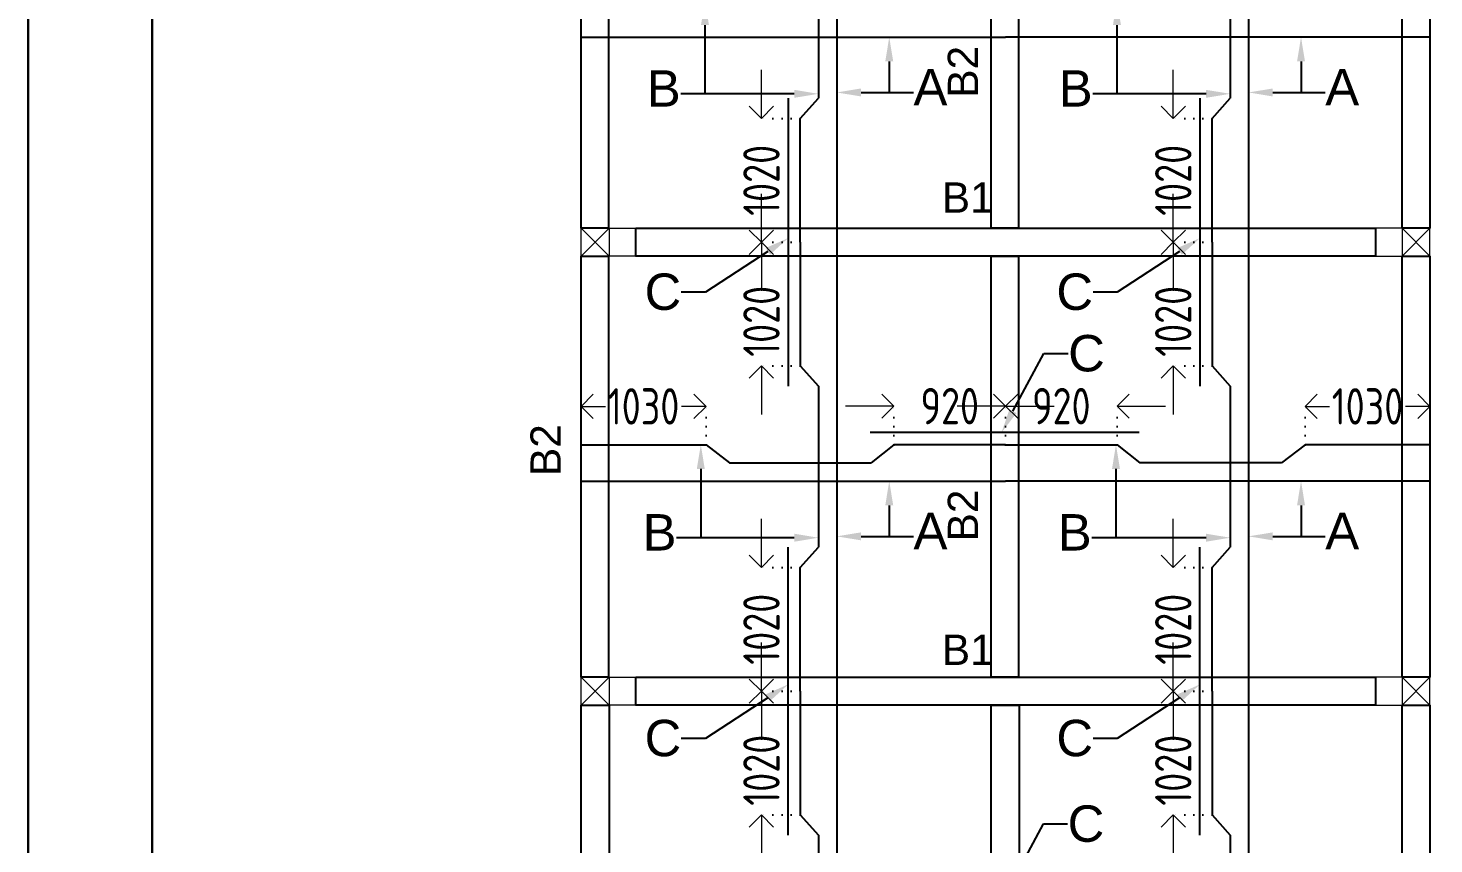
# Model space of a CAD drawing. Header units: inches. Extents: x -605 to 2991212, y -2872845 to 0.
# Drawn here: x 2800878 to 2812471, y -2121266 to -2114542 of the extents above; entities that cross this region are included whole.
import ezdxf
from ezdxf import colors
from ezdxf.entities.mleader import LeaderData, LeaderLine
from ezdxf.enums import TextEntityAlignment as Align
from ezdxf.math import Vec2, Vec3

# ---------------------------------------------------------------- set-up
doc = ezdxf.new("R2010")
doc.units = ezdxf.units.IN
doc.header["$LTSCALE"] = 600
doc.header["$MEASUREMENT"] = 0
doc.linetypes.add('DOT2', pattern=[0.125, 0, -0.125])
for name, color, linetype, lineweight in [('rDIMension', 1, 'Continuous', 18), ('rRCC 2', 40, 'Continuous', 15), ('rREINF 1', 1, 'Continuous', 25), ('rSHEET', 2, 'Continuous', 30)]:
    doc.layers.add(name, color=color, linetype=linetype, lineweight=lineweight)
doc.styles.add('DIM', font='geniso.shx', dxfattribs={"width": 0.85})
doc.styles.get("Standard").update_dxf_attribs({"font": 'arial.ttf'})
doc.dimstyles.new('ST-100', dxfattribs={"dimscale": 100, "dimtxt": 2.5, "dimasz": 2, "dimexe": 0.18, "dimexo": 0.0625, "dimgap": 0.2, "dimtad": 0, "dimdec": 0, "dimzin": 0, "dimdsep": 46, "dimtxsty": 'DIM', "dimblk": 'OPEN90', "dimcen": 0.09, "dimclrd": 256, "dimclrt": 7, "dimadec": 0, "dimazin": 0, "dimtfac": 1, "dimtdec": 0, "dimtofl": 0, "dimtmove": 0, "dimatfit": 3, "dimldrblk": 'OPEN90', "dimfxl": 1, "dimtolj": 1, "dimtzin": 0, "dimlwd": -1, "dimarcsym": 0})

# ---------------------------------------------------------------- blocks, each defined once
blk = doc.blocks.new('_Open90')
at = {"color": 0, "linetype": 'ByBlock', "lineweight": -2}
for p, q in [((0, 0), (-1, 0)), ((-0.5, 0.5), (0, 0)), ((0, 0), (-0.5, -0.5))]:
    blk.add_line(p, q, dxfattribs=at)
blk = doc.blocks.new('*D115')
at = {"layer": 'Defpoints', "color": 0, "linetype": 'ByBlock', "transparency": 16777216}
for p in [(2806469, -2117660), (2805439, -2117976), (2806469, -2117976)]:
    blk.add_point(p, dxfattribs=at)
at = {"layer": 'rDIMension', "color": 0, "linetype": 'DOT2', "lineweight": -2, "transparency": 16777216}
for p, q in [((2805439, -2117976), (2805439, -2117660)), ((2806469, -2117976), (2806469, -2117660))]:
    blk.add_line(p, q, dxfattribs=at)
at = {"layer": 'rDIMension', "transparency": 16777216}
for p, q in [((2805639, -2117660), (2805641, -2117660)), ((2806269, -2117660), (2806267, -2117660))]:
    blk.add_line(p, q, dxfattribs=at)
at = {"layer": 'rDIMension', "linetype": 'ByBlock', "transparency": 16777216, "xscale": 200, "yscale": 200, "zscale": 200, "rotation": 180}
blk.add_blockref('_Open90', (2805439, -2117660), dxfattribs=at)
at = {"layer": 'rDIMension', "linetype": 'ByBlock', "transparency": 16777216, "xscale": 200, "yscale": 200, "zscale": 200}
blk.add_blockref('_Open90', (2806469, -2117660), dxfattribs=at)
at = {"layer": 'rDIMension', "color": 7, "linetype": 'ByBlock', "transparency": 16777216, "insert": (2805954, -2117660), "char_height": 300, "attachment_point": 5, "style": 'DIM'}
blk.add_mtext('\\A1;1030', dxfattribs=at)
blk = doc.blocks.new('*D116')
at = {"layer": 'Defpoints', "color": 0, "linetype": 'ByBlock', "transparency": 16777216}
for p in [(2808939, -2117658), (2808019, -2117976), (2808939, -2117976)]:
    blk.add_point(p, dxfattribs=at)
at = {"layer": 'rDIMension', "transparency": 16777216}
for p, q in [((2807819, -2117658), (2807619, -2117658)), ((2809139, -2117658), (2809339, -2117658))]:
    blk.add_line(p, q, dxfattribs=at)
at = {"layer": 'rDIMension', "color": 0, "linetype": 'DOT2', "lineweight": -2, "transparency": 16777216}
for p, q in [((2808019, -2117976), (2808019, -2117658)), ((2808939, -2117976), (2808939, -2117658))]:
    blk.add_line(p, q, dxfattribs=at)
at = {"layer": 'rDIMension', "linetype": 'ByBlock', "transparency": 16777216, "xscale": 200, "yscale": 200, "zscale": 200}
blk.add_blockref('_Open90', (2808019, -2117658), dxfattribs=at)
at = {"layer": 'rDIMension', "linetype": 'ByBlock', "transparency": 16777216, "xscale": 200, "yscale": 200, "zscale": 200, "rotation": 180}
blk.add_blockref('_Open90', (2808939, -2117658), dxfattribs=at)
at = {"layer": 'rDIMension', "color": 7, "linetype": 'ByBlock', "transparency": 16777216, "insert": (2808479, -2117658), "char_height": 300, "attachment_point": 5, "style": 'DIM'}
blk.add_mtext('\\A1;920', dxfattribs=at)
blk = doc.blocks.new('*D117')
at = {"layer": 'Defpoints', "color": 0, "linetype": 'ByBlock', "transparency": 16777216}
for p in [(2811409, -2117660), (2811409, -2117976), (2812439, -2117976)]:
    blk.add_point(p, dxfattribs=at)
at = {"layer": 'rDIMension', "color": 0, "linetype": 'DOT2', "lineweight": -2, "transparency": 16777216}
for p, q in [((2811409, -2117976), (2811409, -2117660)), ((2812439, -2117976), (2812439, -2117660))]:
    blk.add_line(p, q, dxfattribs=at)
at = {"layer": 'rDIMension', "transparency": 16777216}
for p, q in [((2811609, -2117660), (2811611, -2117660)), ((2812239, -2117660), (2812237, -2117660))]:
    blk.add_line(p, q, dxfattribs=at)
at = {"layer": 'rDIMension', "linetype": 'ByBlock', "transparency": 16777216, "xscale": 200, "yscale": 200, "zscale": 200, "rotation": 180}
blk.add_blockref('_Open90', (2811409, -2117660), dxfattribs=at)
at = {"layer": 'rDIMension', "linetype": 'ByBlock', "transparency": 16777216, "xscale": 200, "yscale": 200, "zscale": 200}
blk.add_blockref('_Open90', (2812439, -2117660), dxfattribs=at)
at = {"layer": 'rDIMension', "color": 7, "linetype": 'ByBlock', "transparency": 16777216, "insert": (2811924, -2117660), "char_height": 300, "attachment_point": 5, "style": 'DIM'}
blk.add_mtext('\\A1;1030', dxfattribs=at)
blk = doc.blocks.new('*D118')
at = {"layer": 'Defpoints', "color": 0, "linetype": 'ByBlock', "transparency": 16777216}
for p in [(2808939, -2117658), (2808939, -2117976), (2809859, -2117976)]:
    blk.add_point(p, dxfattribs=at)
at = {"layer": 'rDIMension', "transparency": 16777216}
for p, q in [((2808739, -2117658), (2808539, -2117658)), ((2810059, -2117658), (2810259, -2117658))]:
    blk.add_line(p, q, dxfattribs=at)
at = {"layer": 'rDIMension', "color": 0, "linetype": 'DOT2', "lineweight": -2, "transparency": 16777216}
for p, q in [((2808939, -2117976), (2808939, -2117658)), ((2809859, -2117976), (2809859, -2117658))]:
    blk.add_line(p, q, dxfattribs=at)
at = {"layer": 'rDIMension', "linetype": 'ByBlock', "transparency": 16777216, "xscale": 200, "yscale": 200, "zscale": 200}
blk.add_blockref('_Open90', (2808939, -2117658), dxfattribs=at)
at = {"layer": 'rDIMension', "linetype": 'ByBlock', "transparency": 16777216, "xscale": 200, "yscale": 200, "zscale": 200, "rotation": 180}
blk.add_blockref('_Open90', (2809859, -2117658), dxfattribs=at)
at = {"layer": 'rDIMension', "color": 7, "linetype": 'ByBlock', "transparency": 16777216, "insert": (2809399, -2117658), "char_height": 300, "attachment_point": 5, "style": 'DIM'}
blk.add_mtext('\\A1;920', dxfattribs=at)
blk = doc.blocks.new('*D144')
at = {"layer": 'Defpoints', "color": 0, "linetype": 'ByBlock', "transparency": 16777216}
for p in [(2807246, -2115287), (2806926, -2116307), (2807246, -2116307)]:
    blk.add_point(p, dxfattribs=at)
at = {"layer": 'rDIMension', "transparency": 16777216}
for p, q in [((2806926, -2115087), (2806926, -2114887)), ((2806926, -2116507), (2806926, -2116707))]:
    blk.add_line(p, q, dxfattribs=at)
at = {"layer": 'rDIMension', "color": 0, "linetype": 'DOT2', "lineweight": -2, "transparency": 16777216}
for p, q in [((2807246, -2115287), (2806926, -2115287)), ((2807246, -2116307), (2806926, -2116307))]:
    blk.add_line(p, q, dxfattribs=at)
at = {"layer": 'rDIMension', "linetype": 'ByBlock', "transparency": 16777216, "xscale": 200, "yscale": 200, "zscale": 200}
for p, rotation in [((2806926, -2115287), 270), ((2806926, -2116307), 90)]:
    blk.add_blockref('_Open90', p, dxfattribs=dict(at, rotation=rotation))
at = {"layer": 'rDIMension', "color": 7, "linetype": 'ByBlock', "transparency": 16777216, "insert": (2806926, -2115797), "char_height": 300, "attachment_point": 5, "rotation": 90, "style": 'DIM'}
blk.add_mtext('\\A1;1020', dxfattribs=at)
blk = doc.blocks.new('*D146')
at = {"layer": 'Defpoints', "color": 0, "linetype": 'ByBlock', "transparency": 16777216}
for p in [(2810642, -2115287), (2810322, -2116307), (2810642, -2116307)]:
    blk.add_point(p, dxfattribs=at)
at = {"layer": 'rDIMension', "transparency": 16777216}
for p, q in [((2810322, -2115087), (2810322, -2114887)), ((2810322, -2116507), (2810322, -2116707))]:
    blk.add_line(p, q, dxfattribs=at)
at = {"layer": 'rDIMension', "color": 0, "linetype": 'DOT2', "lineweight": -2, "transparency": 16777216}
for p, q in [((2810642, -2115287), (2810322, -2115287)), ((2810642, -2116307), (2810322, -2116307))]:
    blk.add_line(p, q, dxfattribs=at)
at = {"layer": 'rDIMension', "linetype": 'ByBlock', "transparency": 16777216, "xscale": 200, "yscale": 200, "zscale": 200}
for p, rotation in [((2810322, -2115287), 270), ((2810322, -2116307), 90)]:
    blk.add_blockref('_Open90', p, dxfattribs=dict(at, rotation=rotation))
at = {"layer": 'rDIMension', "color": 7, "linetype": 'ByBlock', "transparency": 16777216, "insert": (2810322, -2115797), "char_height": 300, "attachment_point": 5, "rotation": 90, "style": 'DIM'}
blk.add_mtext('\\A1;1020', dxfattribs=at)
blk = doc.blocks.new('*D147')
at = {"layer": 'Defpoints', "color": 0, "linetype": 'ByBlock', "transparency": 16777216}
for p in [(2806926, -2116307), (2807246, -2116307), (2807246, -2117327)]:
    blk.add_point(p, dxfattribs=at)
at = {"layer": 'rDIMension', "transparency": 16777216}
for p, q in [((2806926, -2116107), (2806926, -2115907)), ((2806926, -2117527), (2806926, -2117727))]:
    blk.add_line(p, q, dxfattribs=at)
at = {"layer": 'rDIMension', "color": 0, "linetype": 'DOT2', "lineweight": -2, "transparency": 16777216}
for p, q in [((2807246, -2116307), (2806926, -2116307)), ((2807246, -2117327), (2806926, -2117327))]:
    blk.add_line(p, q, dxfattribs=at)
at = {"layer": 'rDIMension', "linetype": 'ByBlock', "transparency": 16777216, "xscale": 200, "yscale": 200, "zscale": 200}
for p, rotation in [((2806926, -2116307), 270), ((2806926, -2117327), 90)]:
    blk.add_blockref('_Open90', p, dxfattribs=dict(at, rotation=rotation))
at = {"layer": 'rDIMension', "color": 7, "linetype": 'ByBlock', "transparency": 16777216, "insert": (2806926, -2116959), "char_height": 300, "attachment_point": 5, "rotation": 90, "style": 'DIM'}
blk.add_mtext('\\A1;1020', dxfattribs=at)
blk = doc.blocks.new('*D148')
at = {"layer": 'Defpoints', "color": 0, "linetype": 'ByBlock', "transparency": 16777216}
for p in [(2807246, -2118987), (2806926, -2120007), (2807246, -2120007)]:
    blk.add_point(p, dxfattribs=at)
at = {"layer": 'rDIMension', "transparency": 16777216}
for p, q in [((2806926, -2118787), (2806926, -2118587)), ((2806926, -2120207), (2806926, -2120407))]:
    blk.add_line(p, q, dxfattribs=at)
at = {"layer": 'rDIMension', "color": 0, "linetype": 'DOT2', "lineweight": -2, "transparency": 16777216}
for p, q in [((2807246, -2118987), (2806926, -2118987)), ((2807246, -2120007), (2806926, -2120007))]:
    blk.add_line(p, q, dxfattribs=at)
at = {"layer": 'rDIMension', "linetype": 'ByBlock', "transparency": 16777216, "xscale": 200, "yscale": 200, "zscale": 200}
for p, rotation in [((2806926, -2118987), 270), ((2806926, -2120007), 90)]:
    blk.add_blockref('_Open90', p, dxfattribs=dict(at, rotation=rotation))
at = {"layer": 'rDIMension', "color": 7, "linetype": 'ByBlock', "transparency": 16777216, "insert": (2806926, -2119497), "char_height": 300, "attachment_point": 5, "rotation": 90, "style": 'DIM'}
blk.add_mtext('\\A1;1020', dxfattribs=at)
blk = doc.blocks.new('*D149')
at = {"layer": 'Defpoints', "color": 0, "linetype": 'ByBlock', "transparency": 16777216}
for p in [(2810322, -2116307), (2810642, -2116307), (2810642, -2117327)]:
    blk.add_point(p, dxfattribs=at)
at = {"layer": 'rDIMension', "transparency": 16777216}
for p, q in [((2810322, -2116107), (2810322, -2115907)), ((2810322, -2117527), (2810322, -2117727))]:
    blk.add_line(p, q, dxfattribs=at)
at = {"layer": 'rDIMension', "color": 0, "linetype": 'DOT2', "lineweight": -2, "transparency": 16777216}
for p, q in [((2810642, -2116307), (2810322, -2116307)), ((2810642, -2117327), (2810322, -2117327))]:
    blk.add_line(p, q, dxfattribs=at)
at = {"layer": 'rDIMension', "linetype": 'ByBlock', "transparency": 16777216, "xscale": 200, "yscale": 200, "zscale": 200}
for p, rotation in [((2810322, -2116307), 270), ((2810322, -2117327), 90)]:
    blk.add_blockref('_Open90', p, dxfattribs=dict(at, rotation=rotation))
at = {"layer": 'rDIMension', "color": 7, "linetype": 'ByBlock', "transparency": 16777216, "insert": (2810322, -2116959), "char_height": 300, "attachment_point": 5, "rotation": 90, "style": 'DIM'}
blk.add_mtext('\\A1;1020', dxfattribs=at)
blk = doc.blocks.new('*D150')
at = {"layer": 'Defpoints', "color": 0, "linetype": 'ByBlock', "transparency": 16777216}
for p in [(2810642, -2118987), (2810322, -2120007), (2810642, -2120007)]:
    blk.add_point(p, dxfattribs=at)
at = {"layer": 'rDIMension', "transparency": 16777216}
for p, q in [((2810322, -2118787), (2810322, -2118587)), ((2810322, -2120207), (2810322, -2120407))]:
    blk.add_line(p, q, dxfattribs=at)
at = {"layer": 'rDIMension', "color": 0, "linetype": 'DOT2', "lineweight": -2, "transparency": 16777216}
for p, q in [((2810642, -2118987), (2810322, -2118987)), ((2810642, -2120007), (2810322, -2120007))]:
    blk.add_line(p, q, dxfattribs=at)
at = {"layer": 'rDIMension', "linetype": 'ByBlock', "transparency": 16777216, "xscale": 200, "yscale": 200, "zscale": 200}
for p, rotation in [((2810322, -2118987), 270), ((2810322, -2120007), 90)]:
    blk.add_blockref('_Open90', p, dxfattribs=dict(at, rotation=rotation))
at = {"layer": 'rDIMension', "color": 7, "linetype": 'ByBlock', "transparency": 16777216, "insert": (2810322, -2119497), "char_height": 300, "attachment_point": 5, "rotation": 90, "style": 'DIM'}
blk.add_mtext('\\A1;1020', dxfattribs=at)
blk = doc.blocks.new('*D151')
at = {"layer": 'Defpoints', "color": 0, "linetype": 'ByBlock', "transparency": 16777216}
for p in [(2806926, -2120007), (2807246, -2120007), (2807246, -2121027)]:
    blk.add_point(p, dxfattribs=at)
at = {"layer": 'rDIMension', "transparency": 16777216}
for p, q in [((2806926, -2119807), (2806926, -2119607)), ((2806926, -2121227), (2806926, -2121427))]:
    blk.add_line(p, q, dxfattribs=at)
at = {"layer": 'rDIMension', "color": 0, "linetype": 'DOT2', "lineweight": -2, "transparency": 16777216}
for p, q in [((2807246, -2120007), (2806926, -2120007)), ((2807246, -2121027), (2806926, -2121027))]:
    blk.add_line(p, q, dxfattribs=at)
at = {"layer": 'rDIMension', "linetype": 'ByBlock', "transparency": 16777216, "xscale": 200, "yscale": 200, "zscale": 200}
for p, rotation in [((2806926, -2120007), 270), ((2806926, -2121027), 90)]:
    blk.add_blockref('_Open90', p, dxfattribs=dict(at, rotation=rotation))
at = {"layer": 'rDIMension', "color": 7, "linetype": 'ByBlock', "transparency": 16777216, "insert": (2806926, -2120659), "char_height": 300, "attachment_point": 5, "rotation": 90, "style": 'DIM'}
blk.add_mtext('\\A1;1020', dxfattribs=at)
blk = doc.blocks.new('*D153')
at = {"layer": 'Defpoints', "color": 0, "linetype": 'ByBlock', "transparency": 16777216}
for p in [(2810322, -2120007), (2810642, -2120007), (2810642, -2121027)]:
    blk.add_point(p, dxfattribs=at)
at = {"layer": 'rDIMension', "transparency": 16777216}
for p, q in [((2810322, -2119807), (2810322, -2119607)), ((2810322, -2121227), (2810322, -2121427))]:
    blk.add_line(p, q, dxfattribs=at)
at = {"layer": 'rDIMension', "color": 0, "linetype": 'DOT2', "lineweight": -2, "transparency": 16777216}
for p, q in [((2810642, -2120007), (2810322, -2120007)), ((2810642, -2121027), (2810322, -2121027))]:
    blk.add_line(p, q, dxfattribs=at)
at = {"layer": 'rDIMension', "linetype": 'ByBlock', "transparency": 16777216, "xscale": 200, "yscale": 200, "zscale": 200}
for p, rotation in [((2810322, -2120007), 270), ((2810322, -2121027), 90)]:
    blk.add_blockref('_Open90', p, dxfattribs=dict(at, rotation=rotation))
at = {"layer": 'rDIMension', "color": 7, "linetype": 'ByBlock', "transparency": 16777216, "insert": (2810322, -2120659), "char_height": 300, "attachment_point": 5, "rotation": 90, "style": 'DIM'}
blk.add_mtext('\\A1;1020', dxfattribs=at)

msp = doc.modelspace()

# ---------------------------------------------------------------- linework, layer by layer
at = {"color": 4, "linetype": 'ByBlock'}
for points in [[(2807546.4, -2112606.9), (2807546.4, -2116306.9)], [(2810942.2, -2112606.9), (2810942.2, -2116306.9)], [(2807396.4, -2113793.8), (2807396.4, -2115120.1)], [(2810792.2, -2113793.8), (2810792.2, -2115120.1)], [(2805438.9, -2114617.5), (2808938.9, -2114617.5)], [(2812438.9, -2114617.5), (2808938.9, -2114617.5)], [(2807146.4, -2115120.1), (2807146.4, -2117493.8)], [(2807246.4, -2116306.9), (2807246.4, -2115286.9), (2807396.4, -2115120.1)], [(2810542.2, -2115120.1), (2810542.2, -2117493.8)], [(2810642.2, -2116306.9), (2810642.2, -2115286.9), (2810792.2, -2115120.1)], [(2807246.4, -2116306.9), (2807246.4, -2117326.9), (2807396.4, -2117493.8)], [(2807546.4, -2116306.9), (2807546.4, -2120006.9)], [(2810642.2, -2116306.9), (2810642.2, -2117326.9), (2810792.2, -2117493.8)], [(2810942.2, -2116306.9), (2810942.2, -2120006.9)], [(2807396.4, -2117493.8), (2807396.4, -2118820.1)], [(2810792.2, -2117493.8), (2810792.2, -2118820.1)], [(2810039.9, -2117876.1), (2807823.4, -2117876.1)], [(2805438.9, -2117976.1), (2806468.9, -2117976.1), (2806662.1, -2118126.1)], [(2808938.9, -2117976.1), (2808018.9, -2117976.1), (2807830.6, -2118126.1)], [(2808938.9, -2117976.1), (2809858.9, -2117976.1), (2810047.1, -2118126.1)], [(2812438.9, -2117976.1), (2811408.9, -2117976.1), (2811215.6, -2118126.1)], [(2806662.1, -2118126.1), (2807830.6, -2118126.1)], [(2811215.6, -2118126.1), (2810047.1, -2118126.1)], [(2805438.9, -2118276.1), (2808938.9, -2118276.1)], [(2812438.9, -2118276.1), (2808938.9, -2118276.1)], [(2807146.4, -2121193.8), (2807146.4, -2118820.1)], [(2807246.4, -2120006.9), (2807246.4, -2118986.9), (2807396.4, -2118820.1)], [(2810542.2, -2121193.8), (2810542.2, -2118820.1)], [(2810642.2, -2120006.9), (2810642.2, -2118986.9), (2810792.2, -2118820.1)], [(2807246.4, -2120006.9), (2807246.4, -2121026.9), (2807396.4, -2121193.8)], [(2807546.4, -2120006.9), (2807546.4, -2123706.9)], [(2810642.2, -2120006.9), (2810642.2, -2121026.9), (2810792.2, -2121193.8)], [(2810942.2, -2120006.9), (2810942.2, -2123706.9)], [(2807396.4, -2121193.8), (2807396.4, -2122520.1)], [(2810792.2, -2121193.8), (2810792.2, -2122520.1)]]:
    msp.add_lwpolyline(points, dxfattribs=at)
at = {"color": 1, "linetype": 'ByBlock'}
for points in [[(2805438.9, -2112721.9), (2805663.9, -2112721.9), (2805663.9, -2116191.9), (2805438.9, -2116191.9)], [(2808821.7, -2112721.9), (2809046.7, -2112721.9), (2809046.7, -2116191.9), (2808821.7, -2116191.9)], [(2812208.9, -2112721.9), (2812438.9, -2112721.9), (2812438.9, -2116191.9), (2812208.9, -2116191.9)], [(2805888.9, -2116191.9), (2811988.9, -2116191.9), (2811988.9, -2116421.9), (2805888.9, -2116421.9)], [(2805438.9, -2116421.9), (2805663.9, -2116421.9), (2805663.9, -2119891.9), (2805438.9, -2119891.9)], [(2808821.7, -2116421.9), (2809046.7, -2116421.9), (2809046.7, -2119891.9), (2808821.7, -2119891.9)], [(2812208.9, -2116421.9), (2812438.9, -2116421.9), (2812438.9, -2119891.9), (2812208.9, -2119891.9)], [(2805888.9, -2119891.9), (2811988.9, -2119891.9), (2811988.9, -2120121.9), (2805888.9, -2120121.9)], [(2805438.9, -2120121.9), (2805668.9, -2120121.9), (2805668.9, -2123591.9), (2805438.9, -2123591.9)], [(2808821.7, -2120121.9), (2809051.7, -2120121.9), (2809051.7, -2123591.9), (2808821.7, -2123591.9)], [(2812208.9, -2120121.9), (2812438.9, -2120121.9), (2812438.9, -2123591.9), (2812208.9, -2123591.9)]]:
    msp.add_lwpolyline(points, close=True, dxfattribs=at)
at = {"layer": 'rRCC 2', "color": 6}
for p, q in [((2805438.9, -2116191.9), (2805668.9, -2116421.9)), ((2805438.9, -2116421.9), (2805668.9, -2116191.9)), ((2812438.9, -2116191.9), (2812208.9, -2116421.9)), ((2812438.9, -2116421.9), (2812208.9, -2116191.9)), ((2805438.9, -2119891.9), (2805668.9, -2120121.9)), ((2805438.9, -2120121.9), (2805668.9, -2119891.9)), ((2812438.9, -2119891.9), (2812208.9, -2120121.9)), ((2812438.9, -2120121.9), (2812208.9, -2119891.9))]:
    msp.add_line(p, q, dxfattribs=at)
for points in [[(2805438.9, -2116421.9), (2805438.9, -2116191.9), (2805888.9, -2116191.9), (2805888.9, -2116421.9)], [(2805438.9, -2116191.9), (2805668.9, -2116191.9), (2805668.9, -2116421.9), (2805438.9, -2116421.9)], [(2812438.9, -2116421.9), (2812438.9, -2116191.9), (2811988.9, -2116191.9), (2811988.9, -2116421.9)], [(2812438.9, -2116191.9), (2812208.9, -2116191.9), (2812208.9, -2116421.9), (2812438.9, -2116421.9)], [(2805438.9, -2120121.9), (2805438.9, -2119891.9), (2805888.9, -2119891.9), (2805888.9, -2120121.9)], [(2805438.9, -2119891.9), (2805668.9, -2119891.9), (2805668.9, -2120121.9), (2805438.9, -2120121.9)], [(2812438.9, -2120121.9), (2812438.9, -2119891.9), (2811988.9, -2119891.9), (2811988.9, -2120121.9)], [(2812438.9, -2119891.9), (2812208.9, -2119891.9), (2812208.9, -2120121.9), (2812438.9, -2120121.9)]]:
    msp.add_lwpolyline(points, close=True, dxfattribs=at)
at = {"layer": 'rSHEET'}
msp.add_lwpolyline([(2877048.1, -2153550.4), (2877048.1, -2045824.8), (2800878.4, -2045824.8), (2800878.4, -2153550.4)], close=True, dxfattribs=at)
msp.add_lwpolyline([(2876024.1, -2151755), (2876024.1, -2047620.3, 0.4142136), (2875254.6, -2046850.8), (2802671.9, -2046850.8, 0.4142136), (2801902.5, -2047620.3), (2801902.5, -2151755, 0.4142136), (2802671.9, -2152524.4), (2875254.6, -2152524.4, 0.4142136)], format="xyb", close=True, dxfattribs=at)

# ---------------------------------------------------------------- texts
at = {"layer": 'rRCC 2'}
for p in [(2808587.5, -2114902.2), (2805146.2, -2118020.6), (2808587.5, -2118559.5)]:
    msp.add_text('B2', height=250, rotation=90, dxfattribs=at).set_placement(p, align=Align.MIDDLE_CENTER)
for p in [(2808627.5, -2115939), (2808627.5, -2119666.3)]:
    msp.add_text('B1', height=250, dxfattribs=at).set_placement(p, align=Align.MIDDLE_CENTER)

# ---------------------------------------------------------------- dimensions: what is measured, and where the dimension line sits
at = {"layer": 'rDIMension', "color": 1, "linetype": 'ByBlock'}
for base, p1, p2, angle, picture, middle in [((2806925.7, -2116306.9), (2807246.4, -2115286.9), (2807246.4, -2116306.9), 90, '*D144', (2806925.7, -2115796.9)), ((2810321.5, -2116306.9), (2810642.2, -2115286.9), (2810642.2, -2116306.9), 90, '*D146', (2810321.5, -2115796.9)), ((2808938.9, -2117657.7), (2809858.9, -2117976.1), (2808938.9, -2117976.1), 180, '*D118', (2809398.9, -2117657.7)), ((2806925.7, -2120006.9), (2807246.4, -2118986.9), (2807246.4, -2120006.9), 90, '*D148', (2806925.7, -2119496.9)), ((2810321.5, -2120006.9), (2810642.2, -2118986.9), (2810642.2, -2120006.9), 90, '*D150', (2810321.5, -2119496.9))]:
    dim = msp.add_linear_dim(base=base, p1=p1, p2=p2, angle=angle, dimstyle='ST-100', override={"dimtxt": 3, "dimexe": 0, "dimexo": 0, "dimtmove": 1, "dimfxl": 1.25, "dimtfillclr": 256, "dimarcsym": 2}, dxfattribs=at)
    dim.commit()
    dim.dimension.update_dxf_attribs({"geometry": picture, "text_midpoint": middle})
for base, p1, p2, angle, override, picture, middle in [((2806925.7, -2116306.9), (2807246.4, -2117326.9), (2807246.4, -2116306.9), 90, {"dimtxt": 3, "dimexe": 0, "dimexo": 0, "dimtmove": 1, "dimfxl": 1.25, "dimtfillclr": 256, "dimarcsym": 2}, '*D147', (2806925.7, -2116958.6)), ((2810321.5, -2116306.9), (2810642.2, -2117326.9), (2810642.2, -2116306.9), 90, {"dimtxt": 3, "dimexe": 0, "dimexo": 0, "dimtmove": 1, "dimfxl": 1.25, "dimtfillclr": 256, "dimarcsym": 2}, '*D149', (2810321.5, -2116958.6)), ((2811408.9, -2117660.4), (2812438.9, -2117976.1), (2811408.9, -2117976.1), 180, {"dimtxt": 3, "dimasz": 2, "dimexe": 0, "dimexo": 0, "dimtmove": 1, "dimfxl": 1.25, "dimtfillclr": 256, "dimarcsym": 2}, '*D117', (2811923.9, -2117660.4)), ((2806925.7, -2120006.9), (2807246.4, -2121026.9), (2807246.4, -2120006.9), 90, {"dimtxt": 3, "dimexe": 0, "dimexo": 0, "dimtmove": 1, "dimfxl": 1.25, "dimtfillclr": 256, "dimarcsym": 2}, '*D151', (2806925.7, -2120658.6)), ((2810321.5, -2120006.9), (2810642.2, -2121026.9), (2810642.2, -2120006.9), 90, {"dimtxt": 3, "dimexe": 0, "dimexo": 0, "dimtmove": 1, "dimfxl": 1.25, "dimtfillclr": 256, "dimarcsym": 2}, '*D153', (2810321.5, -2120658.6))]:
    dim = msp.add_linear_dim(base=base, p1=p1, p2=p2, angle=angle, dimstyle='ST-100', override=override, dxfattribs=at)
    dim.commit()
    dim.dimension.update_dxf_attribs({"geometry": picture, "text_midpoint": middle, "dimtype": 160})
dim = msp.add_linear_dim(base=(2806468.9, -2117660.4), p1=(2805438.9, -2117976.1), p2=(2806468.9, -2117976.1), dimstyle='ST-100', override={"dimtxt": 3, "dimasz": 2, "dimexe": 0, "dimexo": 0, "dimtmove": 1, "dimfxl": 1.25, "dimtfillclr": 256, "dimarcsym": 2}, dxfattribs=at)
dim.commit()
dim.dimension.update_dxf_attribs({"geometry": '*D115', "text_midpoint": (2805953.9, -2117660.4), "dimtype": 160})
dim = msp.add_linear_dim(base=(2808938.9, -2117657.7), p1=(2808018.9, -2117976.1), p2=(2808938.9, -2117976.1), dimstyle='ST-100', override={"dimtxt": 3, "dimexe": 0, "dimexo": 0, "dimtmove": 1, "dimfxl": 1.25, "dimtfillclr": 256, "dimarcsym": 2}, dxfattribs=at)
dim.commit()
dim.dimension.update_dxf_attribs({"geometry": '*D116', "text_midpoint": (2808478.9, -2117657.7)})

# ---------------------------------------------------------------- leaders
at = {"layer": 'rREINF 1', "color": 3, "linetype": 'ByBlock'}
ml = msp.add_multileader_mtext('Standard', dxfattribs=at)
ml.set_content('B', color=3)
ml.set_leader_properties()
ml.build(insert=Vec2(0, 0))
ml.multileader.update_dxf_attribs({"text_top_attachment_type": 0, "text_bottom_attachment_type": 0, "dogleg_length": 200, "arrow_head_size": 200})
ctx = ml.context
ctx.base_point, ctx.char_height, ctx.arrow_head_size, ctx.landing_gap_size, ctx.plane_origin = Vec3(2806033.7, -2115083.9), 300, 200, 0.09, Vec3(2806494.6, -2114490.6)
ctx.text_align_type = 2
notes = []
notes.append((ctx, [(0, (1, 1, 0), (2806460.4, -2115083.9), (-1, 0), 200, [(0, [(2806460.4, -2114317.5)], 256, [])])]))
ctx.mtext.insert, ctx.mtext.alignment, ctx.mtext.flow_direction = Vec3(2806260.4, -2114889.5), 3, 5
ml = msp.add_multileader_mtext('Standard', dxfattribs=at)
ml.set_content('B', color=3)
ml.set_leader_properties()
ml.build(insert=Vec2(0, 0))
ml.multileader.update_dxf_attribs({"text_top_attachment_type": 0, "text_bottom_attachment_type": 0, "dogleg_length": 200, "arrow_head_size": 200})
ctx = ml.context
ctx.base_point, ctx.char_height, ctx.arrow_head_size, ctx.landing_gap_size, ctx.plane_origin = Vec3(2809431, -2115083.9), 300, 200, 0.09, Vec3(2809891.9, -2114490.6)
ctx.text_align_type = 2
notes.append((ctx, [(0, (1, 1, 0), (2809857.7, -2115083.9), (-1, 0), 200, [(0, [(2809857.7, -2114317.5)], 256, [])])]))
ctx.mtext.insert, ctx.mtext.alignment, ctx.mtext.flow_direction = Vec3(2809657.6, -2114889.5), 3, 5
ml = msp.add_multileader_mtext('Standard', dxfattribs=at)
ml.set_content('A', color=3)
ml.set_leader_properties()
ml.build(insert=Vec2(0, 0))
ml.multileader.update_dxf_attribs({"text_top_attachment_type": 0, "text_bottom_attachment_type": 0, "dogleg_length": 200, "arrow_head_size": 200})
ctx = ml.context
ctx.base_point, ctx.char_height, ctx.arrow_head_size, ctx.landing_gap_size, ctx.plane_origin = Vec3(2808179.9, -2115072.7), 300, 200, 0.09, Vec3(2808133.3, -2114479.5)
notes.append((ctx, [(0, (1, 1, 0), (2807979.9, -2115072.7), (1, 0), 200, [(0, [(2807979.9, -2114617.5)], 256, [])])]))
ctx.mtext.insert, ctx.mtext.flow_direction = Vec3(2808180, -2114878.3), 5
ml = msp.add_multileader_mtext('Standard', dxfattribs=at)
ml.set_content('A', color=3)
ml.set_leader_properties()
ml.build(insert=Vec2(0, 0))
ml.multileader.update_dxf_attribs({"text_top_attachment_type": 0, "text_bottom_attachment_type": 0, "dogleg_length": 200, "arrow_head_size": 200})
ctx = ml.context
ctx.base_point, ctx.char_height, ctx.arrow_head_size, ctx.landing_gap_size, ctx.plane_origin = Vec3(2811575.7, -2115072.7), 300, 200, 0.09, Vec3(2811529.2, -2114479.5)
notes.append((ctx, [(0, (1, 1, 0), (2811375.7, -2115072.7), (1, 0), 200, [(0, [(2811375.7, -2114617.5)], 256, [])])]))
ctx.mtext.insert, ctx.mtext.flow_direction = Vec3(2811575.8, -2114878.3), 5
ml = msp.add_multileader_mtext('Standard', dxfattribs=at)
ml.set_content('', color=3)
ml.set_leader_properties()
ml.build(insert=Vec2(0, 0))
ml.multileader.update_dxf_attribs({"text_top_attachment_type": 0, "text_bottom_attachment_type": 0, "dogleg_length": 200, "arrow_head_size": 200})
ctx = ml.context
ctx.base_point, ctx.char_height, ctx.arrow_head_size, ctx.landing_gap_size, ctx.plane_origin = Vec3(2806260.3, -2115083.9), 300, 200, 0.09, Vec3(2807063.8, -2115083.9)
ctx.text_align_type = 2
notes.append((ctx, [(0, (1, 1, 0), (2806460.4, -2115083.9), (-1, 0), 200, [(0, [(2807396.4, -2115083.9)], 256, [])])]))
ctx.mtext.insert, ctx.mtext.alignment, ctx.mtext.flow_direction = Vec3(2806260.4, -2114933.9), 3, 5
ml = msp.add_multileader_mtext('Standard', dxfattribs=at)
ml.set_content('', color=3)
ml.set_leader_properties()
ml.build(insert=Vec2(0, 0))
ml.multileader.update_dxf_attribs({"text_top_attachment_type": 0, "text_bottom_attachment_type": 0, "dogleg_length": 200, "arrow_head_size": 200})
ctx = ml.context
ctx.base_point, ctx.char_height, ctx.arrow_head_size, ctx.landing_gap_size, ctx.plane_origin = Vec3(2808179.9, -2115072.7), 300, 200, 0.09, Vec3(2807564.1, -2115072.7)
notes.append((ctx, [(0, (1, 1, 0), (2807979.9, -2115072.7), (1, 0), 200, [(0, [(2807547.2, -2115072.7)], 256, [])])]))
ctx.mtext.insert, ctx.mtext.flow_direction = Vec3(2808180, -2114922.7), 5
ml = msp.add_multileader_mtext('Standard', dxfattribs=at)
ml.set_content('', color=3)
ml.set_leader_properties()
ml.build(insert=Vec2(0, 0))
ml.multileader.update_dxf_attribs({"text_top_attachment_type": 0, "text_bottom_attachment_type": 0, "dogleg_length": 200, "arrow_head_size": 200})
ctx = ml.context
ctx.base_point, ctx.char_height, ctx.arrow_head_size, ctx.landing_gap_size, ctx.plane_origin = Vec3(2809657.5, -2115083.9), 300, 200, 0.09, Vec3(2810461.1, -2115083.9)
ctx.text_align_type = 2
notes.append((ctx, [(0, (1, 1, 0), (2809857.7, -2115083.9), (-1, 0), 200, [(0, [(2810792.2, -2115083.9)], 256, [])])]))
ctx.mtext.insert, ctx.mtext.alignment, ctx.mtext.flow_direction = Vec3(2809657.6, -2114933.9), 3, 5
ml = msp.add_multileader_mtext('Standard', dxfattribs=at)
ml.set_content('', color=3)
ml.set_leader_properties()
ml.build(insert=Vec2(0, 0))
ml.multileader.update_dxf_attribs({"text_top_attachment_type": 0, "text_bottom_attachment_type": 0, "dogleg_length": 200, "arrow_head_size": 200})
ctx = ml.context
ctx.base_point, ctx.char_height, ctx.arrow_head_size, ctx.landing_gap_size, ctx.plane_origin = Vec3(2811575.7, -2115072.7), 300, 200, 0.09, Vec3(2810959.9, -2115072.7)
notes.append((ctx, [(0, (1, 1, 0), (2811375.7, -2115072.7), (1, 0), 200, [(0, [(2810943, -2115072.7)], 256, [])])]))
ctx.mtext.insert, ctx.mtext.flow_direction = Vec3(2811575.8, -2114922.7), 5
ml = msp.add_multileader_mtext('Standard', dxfattribs=at)
ml.set_content('C', color=3)
ml.set_leader_properties()
ml.build(insert=Vec2(0, 0))
ml.multileader.update_dxf_attribs({"text_top_attachment_type": 0, "text_bottom_attachment_type": 0, "dogleg_length": 200, "arrow_head_size": 200})
ctx = ml.context
ctx.base_point, ctx.char_height, ctx.arrow_head_size, ctx.landing_gap_size, ctx.plane_origin = Vec3(2805999.6, -2116717.5), 300, 200, 0.09, Vec3(2806895.9, -2116314.9)
ctx.text_align_type = 2
notes.append((ctx, [(1, (1, 1, 0), (2806465, -2116717.5), (-1, 0), 200, [(0, [(2807146.4, -2116273)], 256, [])])]))
ctx.mtext.insert, ctx.mtext.alignment, ctx.mtext.flow_direction = Vec3(2806264.9, -2116564.9), 3, 5
ml = msp.add_multileader_mtext('Standard', dxfattribs=at)
ml.set_content('C', color=3)
ml.set_leader_properties()
ml.build(insert=Vec2(0, 0))
ml.multileader.update_dxf_attribs({"text_top_attachment_type": 0, "text_bottom_attachment_type": 0, "dogleg_length": 200, "arrow_head_size": 200})
ctx = ml.context
ctx.base_point, ctx.char_height, ctx.arrow_head_size, ctx.landing_gap_size, ctx.plane_origin = Vec3(2809395.4, -2116717.5), 300, 200, 0.09, Vec3(2810291.7, -2116314.9)
ctx.text_align_type = 2
notes.append((ctx, [(1, (1, 1, 0), (2809860.8, -2116717.5), (-1, 0), 200, [(0, [(2810542.2, -2116273)], 256, [])])]))
ctx.mtext.insert, ctx.mtext.alignment, ctx.mtext.flow_direction = Vec3(2809660.7, -2116564.9), 3, 5
ml = msp.add_multileader_mtext('Standard', dxfattribs=at)
ml.set_content('C', color=3)
ml.set_leader_properties()
ml.build(insert=Vec2(0, 0))
ml.multileader.update_dxf_attribs({"text_top_attachment_type": 0, "text_bottom_attachment_type": 0, "dogleg_length": 200, "arrow_head_size": 200})
ctx = ml.context
ctx.base_point, ctx.char_height, ctx.arrow_head_size, ctx.landing_gap_size, ctx.plane_origin = Vec3(2809455.2, -2117224.2), 300, 200, 0.09, Vec3(2808484.4, -2118126.7)
notes.append((ctx, [(0, (1, 1, 0), (2809255.2, -2117224.2), (1, 0), 200, [(0, [(2808905.8, -2117876.1)], 256, [])])]))
ctx.mtext.insert, ctx.mtext.flow_direction = Vec3(2809455.3, -2117071.7), 5
ml = msp.add_multileader_mtext('Standard', dxfattribs=at)
ml.set_content('B', color=3)
ml.set_leader_properties()
ml.build(insert=Vec2(0, 0))
ml.multileader.update_dxf_attribs({"text_top_attachment_type": 0, "text_bottom_attachment_type": 0, "dogleg_length": 200, "arrow_head_size": 200})
ctx = ml.context
ctx.base_point, ctx.char_height, ctx.arrow_head_size, ctx.landing_gap_size, ctx.plane_origin = Vec3(2805999, -2118742.5), 300, 200, 0.09, Vec3(2806459.9, -2118149.3)
ctx.text_align_type = 2
notes.append((ctx, [(0, (1, 1, 0), (2806425.8, -2118742.5), (-1, 0), 200, [(0, [(2806425.8, -2117976.1)], 256, [])])]))
ctx.mtext.insert, ctx.mtext.alignment, ctx.mtext.flow_direction = Vec3(2806225.7, -2118548.1), 3, 5
ml = msp.add_multileader_mtext('Standard', dxfattribs=at)
ml.set_content('B', color=3)
ml.set_leader_properties()
ml.build(insert=Vec2(0, 0))
ml.multileader.update_dxf_attribs({"text_top_attachment_type": 0, "text_bottom_attachment_type": 0, "dogleg_length": 200, "arrow_head_size": 200})
ctx = ml.context
ctx.base_point, ctx.char_height, ctx.arrow_head_size, ctx.landing_gap_size, ctx.plane_origin = Vec3(2809423, -2118742.5), 300, 200, 0.09, Vec3(2809883.8, -2118149.3)
ctx.text_align_type = 2
notes.append((ctx, [(0, (1, 1, 0), (2809849.7, -2118742.5), (-1, 0), 200, [(0, [(2809849.7, -2117976.1)], 256, [])])]))
ctx.mtext.insert, ctx.mtext.alignment, ctx.mtext.flow_direction = Vec3(2809649.6, -2118548.1), 3, 5
ml = msp.add_multileader_mtext('Standard', dxfattribs=at)
ml.set_content('A', color=3)
ml.set_leader_properties()
ml.build(insert=Vec2(0, 0))
ml.multileader.update_dxf_attribs({"text_top_attachment_type": 0, "text_bottom_attachment_type": 0, "dogleg_length": 200, "arrow_head_size": 200})
ctx = ml.context
ctx.base_point, ctx.char_height, ctx.arrow_head_size, ctx.landing_gap_size, ctx.plane_origin = Vec3(2808179.9, -2118731.3), 300, 200, 0.09, Vec3(2808133.3, -2118138.1)
notes.append((ctx, [(0, (1, 1, 0), (2807979.9, -2118731.3), (1, 0), 200, [(0, [(2807979.9, -2118276.1)], 256, [])])]))
ctx.mtext.insert, ctx.mtext.flow_direction = Vec3(2808180, -2118536.9), 5
ml = msp.add_multileader_mtext('Standard', dxfattribs=at)
ml.set_content('A', color=3)
ml.set_leader_properties()
ml.build(insert=Vec2(0, 0))
ml.multileader.update_dxf_attribs({"text_top_attachment_type": 0, "text_bottom_attachment_type": 0, "dogleg_length": 200, "arrow_head_size": 200})
ctx = ml.context
ctx.base_point, ctx.char_height, ctx.arrow_head_size, ctx.landing_gap_size, ctx.plane_origin = Vec3(2811575.7, -2118731.3), 300, 200, 0.09, Vec3(2811529.2, -2118138.1)
notes.append((ctx, [(0, (1, 1, 0), (2811375.7, -2118731.3), (1, 0), 200, [(0, [(2811375.7, -2118276.1)], 256, [])])]))
ctx.mtext.insert, ctx.mtext.flow_direction = Vec3(2811575.8, -2118536.9), 5
ml = msp.add_multileader_mtext('Standard', dxfattribs=at)
ml.set_content('', color=3)
ml.set_leader_properties()
ml.build(insert=Vec2(0, 0))
ml.multileader.update_dxf_attribs({"text_top_attachment_type": 0, "text_bottom_attachment_type": 0, "dogleg_length": 200, "arrow_head_size": 200})
ctx = ml.context
ctx.base_point, ctx.char_height, ctx.arrow_head_size, ctx.landing_gap_size, ctx.plane_origin = Vec3(2806225.6, -2118742.5), 300, 200, 0.09, Vec3(2807029.1, -2118742.5)
ctx.text_align_type = 2
notes.append((ctx, [(0, (1, 1, 0), (2806425.8, -2118742.5), (-1, 0), 200, [(0, [(2807396.4, -2118742.5)], 256, [])])]))
ctx.mtext.insert, ctx.mtext.alignment, ctx.mtext.flow_direction = Vec3(2806225.7, -2118592.5), 3, 5
ml = msp.add_multileader_mtext('Standard', dxfattribs=at)
ml.set_content('', color=3)
ml.set_leader_properties()
ml.build(insert=Vec2(0, 0))
ml.multileader.update_dxf_attribs({"text_top_attachment_type": 0, "text_bottom_attachment_type": 0, "dogleg_length": 200, "arrow_head_size": 200})
ctx = ml.context
ctx.base_point, ctx.char_height, ctx.arrow_head_size, ctx.landing_gap_size, ctx.plane_origin = Vec3(2808179.9, -2118731.3), 300, 200, 0.09, Vec3(2807564.1, -2118731.3)
notes.append((ctx, [(0, (1, 1, 0), (2807979.9, -2118731.3), (1, 0), 200, [(0, [(2807547.2, -2118731.3)], 256, [])])]))
ctx.mtext.insert, ctx.mtext.flow_direction = Vec3(2808180, -2118581.3), 5
ml = msp.add_multileader_mtext('Standard', dxfattribs=at)
ml.set_content('', color=3)
ml.set_leader_properties()
ml.build(insert=Vec2(0, 0))
ml.multileader.update_dxf_attribs({"text_top_attachment_type": 0, "text_bottom_attachment_type": 0, "dogleg_length": 200, "arrow_head_size": 200})
ctx = ml.context
ctx.base_point, ctx.char_height, ctx.arrow_head_size, ctx.landing_gap_size, ctx.plane_origin = Vec3(2809649.5, -2118742.5), 300, 200, 0.09, Vec3(2810453, -2118742.5)
ctx.text_align_type = 2
notes.append((ctx, [(0, (1, 1, 0), (2809849.7, -2118742.5), (-1, 0), 200, [(0, [(2810792.2, -2118742.5)], 256, [])])]))
ctx.mtext.insert, ctx.mtext.alignment, ctx.mtext.flow_direction = Vec3(2809649.6, -2118592.5), 3, 5
ml = msp.add_multileader_mtext('Standard', dxfattribs=at)
ml.set_content('', color=3)
ml.set_leader_properties()
ml.build(insert=Vec2(0, 0))
ml.multileader.update_dxf_attribs({"text_top_attachment_type": 0, "text_bottom_attachment_type": 0, "dogleg_length": 200, "arrow_head_size": 200})
ctx = ml.context
ctx.base_point, ctx.char_height, ctx.arrow_head_size, ctx.landing_gap_size, ctx.plane_origin = Vec3(2811575.7, -2118731.3), 300, 200, 0.09, Vec3(2810959.9, -2118731.3)
notes.append((ctx, [(0, (1, 1, 0), (2811375.7, -2118731.3), (1, 0), 200, [(0, [(2810943, -2118731.3)], 256, [])])]))
ctx.mtext.insert, ctx.mtext.flow_direction = Vec3(2811575.8, -2118581.3), 5
ml = msp.add_multileader_mtext('Standard', dxfattribs=at)
ml.set_content('C', color=3)
ml.set_leader_properties()
ml.build(insert=Vec2(0, 0))
ml.multileader.update_dxf_attribs({"text_top_attachment_type": 0, "text_bottom_attachment_type": 0, "dogleg_length": 200, "arrow_head_size": 200})
ctx = ml.context
ctx.base_point, ctx.char_height, ctx.arrow_head_size, ctx.landing_gap_size, ctx.plane_origin = Vec3(2805999.6, -2120396.2), 300, 200, 0.09, Vec3(2806895.9, -2119993.6)
ctx.text_align_type = 2
notes.append((ctx, [(1, (1, 1, 0), (2806465, -2120396.2), (-1, 0), 200, [(0, [(2807146.4, -2119951.7)], 256, [])])]))
ctx.mtext.insert, ctx.mtext.alignment, ctx.mtext.flow_direction = Vec3(2806264.9, -2120243.6), 3, 5
ml = msp.add_multileader_mtext('Standard', dxfattribs=at)
ml.set_content('C', color=3)
ml.set_leader_properties()
ml.build(insert=Vec2(0, 0))
ml.multileader.update_dxf_attribs({"text_top_attachment_type": 0, "text_bottom_attachment_type": 0, "dogleg_length": 200, "arrow_head_size": 200})
ctx = ml.context
ctx.base_point, ctx.char_height, ctx.arrow_head_size, ctx.landing_gap_size, ctx.plane_origin = Vec3(2809395.4, -2120396.2), 300, 200, 0.09, Vec3(2810291.7, -2119993.6)
ctx.text_align_type = 2
notes.append((ctx, [(1, (1, 1, 0), (2809860.8, -2120396.2), (-1, 0), 200, [(0, [(2810542.2, -2119951.7)], 256, [])])]))
ctx.mtext.insert, ctx.mtext.alignment, ctx.mtext.flow_direction = Vec3(2809660.7, -2120243.6), 3, 5
ml = msp.add_multileader_mtext('Standard', dxfattribs=at)
ml.set_content('C', color=3)
ml.set_leader_properties()
ml.build(insert=Vec2(0, 0))
ml.multileader.update_dxf_attribs({"text_top_attachment_type": 0, "text_bottom_attachment_type": 0, "dogleg_length": 200, "arrow_head_size": 200})
ctx = ml.context
ctx.base_point, ctx.char_height, ctx.arrow_head_size, ctx.landing_gap_size, ctx.plane_origin = Vec3(2809450.8, -2121101.3), 300, 200, 0.09, Vec3(2808479.9, -2122003.8)
notes.append((ctx, [(0, (1, 1, 0), (2809250.8, -2121101.3), (1, 0), 200, [(0, [(2808901.3, -2121753.2)], 256, [])])]))
ctx.mtext.insert, ctx.mtext.flow_direction = Vec3(2809450.9, -2120948.7), 5
for ctx, leaders in notes:
    for number, flags, end, landing, length, lines in leaders:
        leader = LeaderData()
        leader.index, (leader.has_last_leader_line, leader.has_dogleg_vector, leader.attachment_direction) = number, flags
        leader.last_leader_point, leader.dogleg_vector, leader.dogleg_length = Vec3(end), Vec3(landing), length
        for number, points, colour, breaks in lines:
            line = LeaderLine()
            line.index, line.vertices, line.color, line.breaks = number, Vec3.list(points), colors.encode_raw_color(colour), breaks
            leader.lines.append(line)
        ctx.leaders.append(leader)

doc.saveas('drawing.dxf')
